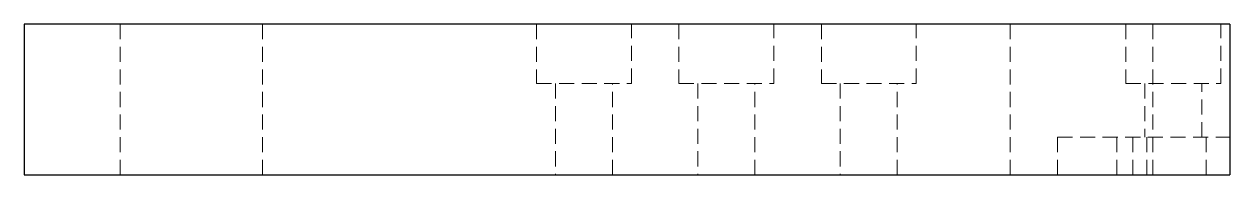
# Model space of a CAD drawing. Header units: millimetres. Extents: x -92 to 10, y -3 to 10.
import ezdxf

# ---------------------------------------------------------------- set-up
doc = ezdxf.new("R2010")
doc.units = ezdxf.units.MM
doc.linetypes.add('HIDDEN', pattern=[1.905, 1.27, -0.635])

msp = doc.modelspace()

# ---------------------------------------------------------------- linework, layer by layer
at = {"color": 7, "linetype": 'Continuous', "lineweight": 25}
for p, q in [((-92.075, 9.525), (-92.075, -3.175)), ((9.525, 9.525), (-92.075, 9.525)), ((9.525, 9.525), (9.525, -3.175)), ((-92.075, -3.175), (9.525, -3.175))]:
    msp.add_line(p, q, dxfattribs=at)
at = {"color": 7, "linetype": 'HIDDEN', "lineweight": 18}
for p, q in [((-83.975, 9.525), (-83.975, -3.175)), ((-71.975, -3.175), (-71.975, 9.525)), ((-48.9, 9.525), (-48.9, 4.525)), ((-40.9, 4.525), (-40.9, 9.525)), ((-36.9, 9.525), (-36.9, 4.525)), ((-28.9, 4.525), (-28.9, 9.525)), ((-24.9, 9.525), (-24.9, 4.525)), ((-16.9, 4.525), (-16.9, 9.525)), ((-8.975, 9.525), (-8.975, -3.175)), ((0.7625, 9.525), (0.7625, 4.525)), ((3.025, -3.175), (3.025, 9.525)), ((8.7625, 4.525), (8.7625, 9.525)), ((-48.9, 4.525), (-40.9, 4.525)), ((-47.3, 4.525), (-47.3, -3.175)), ((-42.5, -3.175), (-42.5, 4.525)), ((-36.9, 4.525), (-28.9, 4.525)), ((-35.3, 4.525), (-35.3, -3.175)), ((-30.5, -3.175), (-30.5, 4.525)), ((-24.9, 4.525), (-16.9, 4.525)), ((-23.3, 4.525), (-23.3, -3.175)), ((-18.5, -3.175), (-18.5, 4.525)), ((0.7625, 4.525), (8.7625, 4.525)), ((2.3625, 4.525), (2.3625, 0)), ((7.1625, 0), (7.1625, 4.525)), ((-5.005, 0), (9.525, 0)), ((-5.005, 0), (-5.005, -3.175)), ((0, -3.175), (0, 0)), ((1.345, 0), (1.345, -3.175)), ((2.525, -3.175), (2.525, 0)), ((7.525, -3.175), (7.525, 0))]:
    msp.add_line(p, q, dxfattribs=at)

doc.saveas('drawing.dxf')
